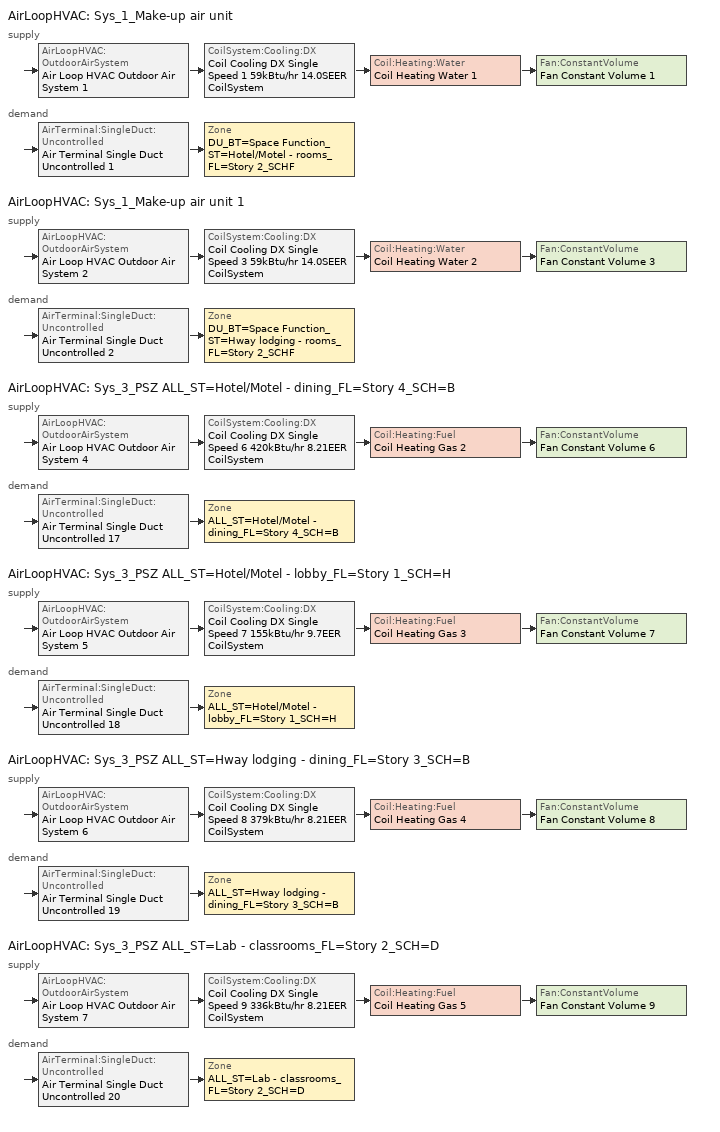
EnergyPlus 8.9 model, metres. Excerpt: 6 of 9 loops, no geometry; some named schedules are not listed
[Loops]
AirLoopHVAC 'Sys_1_Make-up air unit'
 supply: AirLoopHVAC:OutdoorAirSystem 'Air Loop HVAC Outdoor Air System 1' > CoilSystem:Cooling:DX 'Coil Cooling DX Single Speed 1 59kBtu/hr 14.0SEER CoilSystem' > Coil:Heating:Water 'Coil Heating Water 1' > Fan:ConstantVolume 'Fan Constant Volume 1'
 demand: AirTerminal:SingleDuct:Uncontrolled 'Air Terminal Single Duct Uncontrolled 1' > Zone 'DU_BT=Space Function_ST=Hotel/Motel - rooms_FL=Story 2_SCHF'
AirLoopHVAC 'Sys_1_Make-up air unit 1'
 supply: AirLoopHVAC:OutdoorAirSystem 'Air Loop HVAC Outdoor Air System 2' > CoilSystem:Cooling:DX 'Coil Cooling DX Single Speed 3 59kBtu/hr 14.0SEER CoilSystem' > Coil:Heating:Water 'Coil Heating Water 2' > Fan:ConstantVolume 'Fan Constant Volume 3'
 demand: AirTerminal:SingleDuct:Uncontrolled 'Air Terminal Single Duct Uncontrolled 2' > Zone 'DU_BT=Space Function_ST=Hway lodging - rooms_FL=Story 2_SCHF'
AirLoopHVAC 'Sys_3_PSZ ALL_ST=Hotel/Motel - dining_FL=Story 4_SCH=B'
 supply: AirLoopHVAC:OutdoorAirSystem 'Air Loop HVAC Outdoor Air System 4' > CoilSystem:Cooling:DX 'Coil Cooling DX Single Speed 6 420kBtu/hr 8.21EER CoilSystem' > Coil:Heating:Fuel 'Coil Heating Gas 2' > Fan:ConstantVolume 'Fan Constant Volume 6'
 demand: AirTerminal:SingleDuct:Uncontrolled 'Air Terminal Single Duct Uncontrolled 17' > Zone 'ALL_ST=Hotel/Motel - dining_FL=Story 4_SCH=B'
AirLoopHVAC 'Sys_3_PSZ ALL_ST=Hotel/Motel - lobby_FL=Story 1_SCH=H'
 supply: AirLoopHVAC:OutdoorAirSystem 'Air Loop HVAC Outdoor Air System 5' > CoilSystem:Cooling:DX 'Coil Cooling DX Single Speed 7 155kBtu/hr 9.7EER CoilSystem' > Coil:Heating:Fuel 'Coil Heating Gas 3' > Fan:ConstantVolume 'Fan Constant Volume 7'
 demand: AirTerminal:SingleDuct:Uncontrolled 'Air Terminal Single Duct Uncontrolled 18' > Zone 'ALL_ST=Hotel/Motel - lobby_FL=Story 1_SCH=H'
AirLoopHVAC 'Sys_3_PSZ ALL_ST=Hway lodging - dining_FL=Story 3_SCH=B'
 supply: AirLoopHVAC:OutdoorAirSystem 'Air Loop HVAC Outdoor Air System 6' > CoilSystem:Cooling:DX 'Coil Cooling DX Single Speed 8 379kBtu/hr 8.21EER CoilSystem' > Coil:Heating:Fuel 'Coil Heating Gas 4' > Fan:ConstantVolume 'Fan Constant Volume 8'
 demand: AirTerminal:SingleDuct:Uncontrolled 'Air Terminal Single Duct Uncontrolled 19' > Zone 'ALL_ST=Hway lodging - dining_FL=Story 3_SCH=B'
AirLoopHVAC 'Sys_3_PSZ ALL_ST=Lab - classrooms_FL=Story 2_SCH=D'
 supply: AirLoopHVAC:OutdoorAirSystem 'Air Loop HVAC Outdoor Air System 7' > CoilSystem:Cooling:DX 'Coil Cooling DX Single Speed 9 336kBtu/hr 8.21EER CoilSystem' > Coil:Heating:Fuel 'Coil Heating Gas 5' > Fan:ConstantVolume 'Fan Constant Volume 9'
 demand: AirTerminal:SingleDuct:Uncontrolled 'Air Terminal Single Duct Uncontrolled 20' > Zone 'ALL_ST=Lab - classrooms_FL=Story 2_SCH=D'
[ZoneControl:Thermostat] Control Object Type 1=ThermostatSetpoint:DualSetpoint
Name | Zone or ZoneList | Control Type Schedule | Control Name 1
ALL_ST=Hotel/Motel - dining_FL=Story 4_SCH=B Thermostat | ALL_ST=Hotel/Motel - dining_FL=Story 4_SCH=B | ALL_ST=Hotel/Motel - dining_FL=Story 4_SCH=B Thermostat Schedule | Space Function Hotel/Motel - dining Thermostat 3
ALL_ST=Hotel/Motel - lobby_FL=Story 1_SCH=H Thermostat | ALL_ST=Hotel/Motel - lobby_FL=Story 1_SCH=H | ALL_ST=Hotel/Motel - lobby_FL=Story 1_SCH=H Thermostat Schedule | Space Function Hotel/Motel - lobby Thermostat 3
ALL_ST=Hway lodging - dining_FL=Story 3_SCH=B Thermostat | ALL_ST=Hway lodging - dining_FL=Story 3_SCH=B | ALL_ST=Hway lodging - dining_FL=Story 3_SCH=B Thermostat Schedule | Space Function Hway lodging - dining Thermostat 3
ALL_ST=Lab - classrooms_FL=Story 2_SCH=D Thermostat | ALL_ST=Lab - classrooms_FL=Story 2_SCH=D | ALL_ST=Lab - classrooms_FL=Story 2_SCH=D Thermostat Schedule | Space Function Lab - classrooms Thermostat 3
DU_BT=Space Function_ST=Hotel/Motel - rooms_FL=Story 2_SCHF Thermostat | DU_BT=Space Function_ST=Hotel/Motel - rooms_FL=Story 2_SCHF | DU_BT=Space Function_ST=Hotel/Motel - rooms_FL=Story 2_SCHF Thermostat Schedule | Space Function Hotel/Motel - rooms Thermostat 3
DU_BT=Space Function_ST=Hway lodging - rooms_FL=Story 2_SCHF Thermostat | DU_BT=Space Function_ST=Hway lodging - rooms_FL=Story 2_SCHF | DU_BT=Space Function_ST=Hway lodging - rooms_FL=Story 2_SCHF Thermostat Schedule | Space Function Hway lodging - rooms Thermostat 3
[ThermostatSetpoint:DualSetpoint]
Name | Heating Setpoint Temperature Schedule | Cooling Setpoint Temperature Schedule
Space Function Hotel/Motel - dining Thermostat 3; Space Function Hway lodging - dining Thermostat 3 | NECB-B-Thermostat Setpoint-Heating | NECB-B-Thermostat Setpoint-Cooling
Space Function Hotel/Motel - lobby Thermostat 3 | NECB-H-Thermostat Setpoint-Heating | NECB-H-Thermostat Setpoint-Cooling
Space Function Lab - classrooms Thermostat 3 | NECB-D-Thermostat Setpoint-Heating | NECB-D-Thermostat Setpoint-Cooling
Space Function Hotel/Motel - rooms Thermostat 3; Space Function Hway lodging - rooms Thermostat 3 | NECB-F-Thermostat Setpoint-Heating | NECB-F-Thermostat Setpoint-Cooling
[AirTerminal:SingleDuct:Uncontrolled] Availability Schedule=Always On Discrete; Maximum Air Flow Rate {m3/s}=AutoSize
Air Terminal Single Duct Uncontrolled 17; Air Terminal Single Duct Uncontrolled 18; Air Terminal Single Duct Uncontrolled 19; Air Terminal Single Duct Uncontrolled 20; Air Terminal Single Duct Uncontrolled 1; Air Terminal Single Duct Uncontrolled 2
[Zone equipment]
ALL_ST=Hotel/Motel - dining_FL=Story 4_SCH=B: Air Terminal Single Duct Uncontrolled 17, Zone HVAC Baseboard Convective Water 17
ALL_ST=Hotel/Motel - lobby_FL=Story 1_SCH=H: Air Terminal Single Duct Uncontrolled 18, Zone HVAC Baseboard Convective Water 18
ALL_ST=Hway lodging - dining_FL=Story 3_SCH=B: Air Terminal Single Duct Uncontrolled 19, Zone HVAC Baseboard Convective Water 19
ALL_ST=Lab - classrooms_FL=Story 2_SCH=D: Air Terminal Single Duct Uncontrolled 20, Zone HVAC Baseboard Convective Water 20
DU_BT=Space Function_ST=Hotel/Motel - rooms_FL=Story 2_SCHF: DU_BT=Space Function_ST=Hotel/Motel - rooms_FL=Story 2_SCHF PTAC, Zone HVAC Baseboard Convective Water 1, Air Terminal Single Duct Uncontrolled 1
DU_BT=Space Function_ST=Hway lodging - rooms_FL=Story 2_SCHF: DU_BT=Space Function_ST=Hway lodging - rooms_FL=Story 2_SCHF PTAC, Zone HVAC Baseboard Convective Water 2, Air Terminal Single Duct Uncontrolled 2
[Sizing:Zone] Zone Cooling Design Supply Air Temperature Input Method=SupplyAirTemperature; Zone Cooling Design Supply Air Temperature {C}=13; Zone Cooling Design Supply Air Temperature Difference {deltaC}=11.11; Zone Heating Design Supply Air Temperature Input Method=SupplyAirTemperature; Zone Heating Design Supply Air Temperature {C}=43; Zone Heating Design Supply Air Temperature Difference {deltaC}=11.11; Zone Cooling Design Supply Air Humidity Ratio {kgWater/kgDryAir}=0.0085; Zone Heating Design Supply Air Humidity Ratio {kgWater/kgDryAir}=0.008; Zone Heating Sizing Factor=1.3; Zone Cooling Sizing Factor=1.1; Cooling Design Air Flow Method=DesignDay; Cooling Design Air Flow Rate {m3/s}=0; Cooling Minimum Air Flow per Zone Floor Area {m3/s-m2}=0.000762; Cooling Minimum Air Flow {m3/s}=0; Cooling Minimum Air Flow Fraction=0; Heating Design Air Flow Method=DesignDay; Heating Design Air Flow Rate {m3/s}=0; Heating Maximum Air Flow per Zone Floor Area {m3/s-m2}=0.002032; Heating Maximum Air Flow {m3/s}=0.141576; Heating Maximum Air Flow Fraction=0.3; Account for Dedicated Outdoor Air System=No
Name | Design Specification Outdoor Air Object | Design Specification Zone Air Distribution Object
ALL_ST=Hotel/Motel - dining_FL=Story 4_SCH=B | Space Function Hotel/Motel - dining Ventilation | ALL_ST=Hotel/Motel - dining_FL=Story 4_SCH=B Design Spec Zone Air Dist
ALL_ST=Hotel/Motel - lobby_FL=Story 1_SCH=H | Space Function Hotel/Motel - lobby Ventilation | ALL_ST=Hotel/Motel - lobby_FL=Story 1_SCH=H Design Spec Zone Air Dist
ALL_ST=Hway lodging - dining_FL=Story 3_SCH=B | Space Function Hway lodging - dining Ventilation | ALL_ST=Hway lodging - dining_FL=Story 3_SCH=B Design Spec Zone Air Dist
ALL_ST=Lab - classrooms_FL=Story 2_SCH=D | Space Function Lab - classrooms Ventilation | ALL_ST=Lab - classrooms_FL=Story 2_SCH=D Design Spec Zone Air Dist
DU_BT=Space Function_ST=Hotel/Motel - rooms_FL=Story 2_SCHF | Space Function Hotel/Motel - rooms Ventilation | DU_BT=Space Function_ST=Hotel/Motel - rooms_FL=Story 2_SCHF Design Spec Zone Air Dist
DU_BT=Space Function_ST=Hway lodging - rooms_FL=Story 2_SCHF | Space Function Hway lodging - rooms Ventilation | DU_BT=Space Function_ST=Hway lodging - rooms_FL=Story 2_SCHF Design Spec Zone Air Dist
[DesignSpecification:ZoneAirDistribution] Zone Air Distribution Effectiveness in Cooling Mode=1; Zone Air Distribution Effectiveness in Heating Mode=1
ALL_ST=Hotel/Motel - dining_FL=Story 4_SCH=B Design Spec Zone Air Dist; ALL_ST=Hotel/Motel - lobby_FL=Story 1_SCH=H Design Spec Zone Air Dist; ALL_ST=Hway lodging - dining_FL=Story 3_SCH=B Design Spec Zone Air Dist; ALL_ST=Lab - classrooms_FL=Story 2_SCH=D Design Spec Zone Air Dist; DU_BT=Space Function_ST=Hotel/Motel - rooms_FL=Story 2_SCHF Design Spec Zone Air Dist; DU_BT=Space Function_ST=Hway lodging - rooms_FL=Story 2_SCHF Design Spec Zone Air Dist
[Controller:MechanicalVentilation] Demand Controlled Ventilation=No; System Outdoor Air Method=ZoneSum
Name | Availability Schedule | Zone Name 1 | Design Specification Outdoor Air Object Name 1 | Design Specification Zone Air Distribution Object Name 1
Controller Mechanical Ventilation 4 | Sys_3_PSZ ALL_ST=Hotel/Motel - dining_FL=Story 4_SCH=B Occ Sch | ALL_ST=Hotel/Motel - dining_FL=Story 4_SCH=B | Space Function Hotel/Motel - dining Ventilation | ALL_ST=Hotel/Motel - dining_FL=Story 4_SCH=B Design Spec Zone Air Dist
Controller Mechanical Ventilation 5 | Sys_3_PSZ ALL_ST=Hotel/Motel - lobby_FL=Story 1_SCH=H Occ Sch | ALL_ST=Hotel/Motel - lobby_FL=Story 1_SCH=H | Space Function Hotel/Motel - lobby Ventilation | ALL_ST=Hotel/Motel - lobby_FL=Story 1_SCH=H Design Spec Zone Air Dist
Controller Mechanical Ventilation 6 | Sys_3_PSZ ALL_ST=Hway lodging - dining_FL=Story 3_SCH=B Occ Sch | ALL_ST=Hway lodging - dining_FL=Story 3_SCH=B | Space Function Hway lodging - dining Ventilation | ALL_ST=Hway lodging - dining_FL=Story 3_SCH=B Design Spec Zone Air Dist
Controller Mechanical Ventilation 7 | Sys_3_PSZ ALL_ST=Lab - classrooms_FL=Story 2_SCH=D Occ Sch | ALL_ST=Lab - classrooms_FL=Story 2_SCH=D | Space Function Lab - classrooms Ventilation | ALL_ST=Lab - classrooms_FL=Story 2_SCH=D Design Spec Zone Air Dist
Controller Mechanical Ventilation 1 | Sys_1_Make-up air unit Occ Sch | DU_BT=Space Function_ST=Hotel/Motel - rooms_FL=Story 2_SCHF | Space Function Hotel/Motel - rooms Ventilation | DU_BT=Space Function_ST=Hotel/Motel - rooms_FL=Story 2_SCHF Design Spec Zone Air Dist
Controller Mechanical Ventilation 2 | Sys_1_Make-up air unit 1 Occ Sch | DU_BT=Space Function_ST=Hway lodging - rooms_FL=Story 2_SCHF | Space Function Hway lodging - rooms Ventilation | DU_BT=Space Function_ST=Hway lodging - rooms_FL=Story 2_SCHF Design Spec Zone Air Dist
[DesignSpecification:OutdoorAir] Outdoor Air Method=Sum; Outdoor Air Flow per Person {m3/s-person}=0; Outdoor Air Flow per Zone {m3/s}=0; Outdoor Air Flow Air Changes per Hour {1/hr}=0
Name | Outdoor Air Flow per Zone Floor Area {m3/s-m2}
Space Function Hotel/Motel - dining Ventilation; Space Function Hway lodging - dining Ventilation | 0.0035814
Space Function Hotel/Motel - lobby Ventilation | 0.0014478
Space Function Lab - classrooms Ventilation | 0.0021844
Space Function Hotel/Motel - rooms Ventilation; Space Function Hway lodging - rooms Ventilation | 0.0005588
[ZoneHVAC:PackagedTerminalAirConditioner] Availability Schedule=Always On Discrete; Cooling Supply Air Flow Rate {m3/s}=Autosize; Heating Supply Air Flow Rate {m3/s}=Autosize; No Load Supply Air Flow Rate {m3/s}=Autosize; Cooling Outdoor Air Flow Rate {m3/s}=Autosize; Heating Outdoor Air Flow Rate {m3/s}=Autosize; No Load Outdoor Air Flow Rate {m3/s}=Autosize; Fan Placement=DrawThrough
Name | Supply Air Fan | Heating Coil | Cooling Coil
DU_BT=Space Function_ST=Hotel/Motel - rooms_FL=Story 2_SCHF PTAC | Fan Constant Volume 2 | Coil Heating Electric 1 | Coil Cooling DX Single Speed 2 156kBtu/hr 9.3EER
DU_BT=Space Function_ST=Hway lodging - rooms_FL=Story 2_SCHF PTAC | Fan Constant Volume 4 | Coil Heating Electric 2 | Coil Cooling DX Single Speed 4 112kBtu/hr 9.3EER
[Fan:ConstantVolume] Fan Total Efficiency=0.39975; Pressure Rise {Pa}=640; Maximum Flow Rate {m3/s}=AutoSize; Motor Efficiency=0.615; Motor In Airstream Fraction=1
Name | Availability Schedule
Fan Constant Volume 2; Fan Constant Volume 4 | Always On Discrete
Fan Constant Volume 1 | Sys_1_Make-up air unit Occ Sch
Fan Constant Volume 3 | Sys_1_Make-up air unit 1 Occ Sch
Fan Constant Volume 6 | Sys_3_PSZ ALL_ST=Hotel/Motel - dining_FL=Story 4_SCH=B Occ Sch
Fan Constant Volume 7 | Sys_3_PSZ ALL_ST=Hotel/Motel - lobby_FL=Story 1_SCH=H Occ Sch
Fan Constant Volume 8 | Sys_3_PSZ ALL_ST=Hway lodging - dining_FL=Story 3_SCH=B Occ Sch
Fan Constant Volume 9 | Sys_3_PSZ ALL_ST=Lab - classrooms_FL=Story 2_SCH=D Occ Sch
[Coil:Heating:Electric] Availability Schedule=ON_OFF_ALWAYS_OFF; Efficiency=1; Nominal Capacity {W}=Autosize
Coil Heating Electric 1; Coil Heating Electric 2
[Coil:Cooling:DX:SingleSpeed] Availability Schedule=Always On Discrete; Gross Rated Total Cooling Capacity {W}=Autosize; Gross Rated Sensible Heat Ratio=Autosize; Rated Air Flow Rate {m3/s}=Autosize; Rated Evaporator Fan Power Per Volume Flow Rate {W/(m3/s)}=773.3; Total Cooling Capacity Function of Temperature Curve=DXCOOL-NECB2011-REF-CAPFT; Total Cooling Capacity Function of Flow Fraction Curve=DXCOOL-NECB2011-REF-CAPFFLOW; Energy Input Ratio Function of Temperature Curve=DXCOOL-NECB2011-REF-COOLEIRFT; Energy Input Ratio Function of Flow Fraction Curve=DXCOOL-NECB2011-REF-COOLEIRFFLOW; Part Load Fraction Correlation Curve=DXCOOL-NECB2011-REF-COOLPLFFPLR; Condenser Type=AirCooled; Evaporative Condenser Effectiveness=0; Evaporative Condenser Air Flow Rate {m3/s}=Autosize; Evaporative Condenser Pump Rated Power Consumption {W}=Autosize; Crankcase Heater Capacity {W}=0; Maximum Outdoor Dry-Bulb Temperature for Crankcase Heater Operation {C}=0; Basin Heater Capacity {W/K}=0; Basin Heater Setpoint Temperature {C}=10
Name | Gross Rated Cooling COP {W/W}
Coil Cooling DX Single Speed 2 156kBtu/hr 9.3EER | 3.25883
Coil Cooling DX Single Speed 4 112kBtu/hr 9.3EER | 3.227
Coil Cooling DX Single Speed 1 59kBtu/hr 14.0SEER; Coil Cooling DX Single Speed 3 59kBtu/hr 14.0SEER | 3.8248
Coil Cooling DX Single Speed 6 420kBtu/hr 8.21EER | 3.04513
Coil Cooling DX Single Speed 7 155kBtu/hr 9.7EER | 3.39627
Coil Cooling DX Single Speed 8 379kBtu/hr 8.21EER | 3.01912
Coil Cooling DX Single Speed 9 336kBtu/hr 8.21EER | 2.99153
[AirLoopHVAC] Design Supply Air Flow Rate {m3/s}=AutoSize
Sys_1_Make-up air unit; Sys_1_Make-up air unit 1; Sys_3_PSZ ALL_ST=Hotel/Motel - dining_FL=Story 4_SCH=B; Sys_3_PSZ ALL_ST=Hotel/Motel - lobby_FL=Story 1_SCH=H; Sys_3_PSZ ALL_ST=Hway lodging - dining_FL=Story 3_SCH=B; Sys_3_PSZ ALL_ST=Lab - classrooms_FL=Story 2_SCH=D
[Sizing:System] Design Outdoor Air Flow Rate {m3/s}=Autosize; Central Heating Maximum System Air Flow Ratio=1; Preheat Design Temperature {C}=7; Preheat Design Humidity Ratio {kgWater/kgDryAir}=0.008; Precool Design Temperature {C}=13; Precool Design Humidity Ratio {kgWater/kgDryAir}=0.008; Central Cooling Design Supply Air Temperature {C}=13; Central Heating Design Supply Air Temperature {C}=43; Type of Zone Sum to Use=NonCoincident; Central Cooling Design Supply Air Humidity Ratio {kgWater/kgDryAir}=0.0085; Central Heating Design Supply Air Humidity Ratio {kgWater/kgDryAir}=0.008; Cooling Supply Air Flow Rate Method=DesignDay; Cooling Supply Air Flow Rate {m3/s}=0; Cooling Supply Air Flow Rate Per Floor Area {m3/s-m2}=0.00996765; Cooling Fraction of Autosized Cooling Supply Air Flow Rate=1; Cooling Supply Air Flow Rate Per Unit Cooling Capacity {m3/s-W}=3.94755e-05; Heating Supply Air Flow Rate Method=DesignDay; Heating Supply Air Flow Rate {m3/s}=0; Heating Supply Air Flow Rate Per Floor Area {m3/s-m2}=0.00996765; Heating Fraction of Autosized Heating Supply Air Flow Rate=1; Heating Fraction of Autosized Cooling Supply Air Flow Rate=1; Heating Supply Air Flow Rate Per Unit Heating Capacity {m3/s-W}=3.15882e-05; System Outdoor Air Method=ZoneSum; Zone Maximum Outdoor Air Fraction=1; Cooling Design Capacity Method=CoolingDesignCapacity; Cooling Design Capacity {W}=Autosize; Cooling Design Capacity Per Floor Area {W/m2}=234.7; Fraction of Autosized Cooling Design Capacity=1; Heating Design Capacity Method=HeatingDesignCapacity; Heating Design Capacity {W}=Autosize; Heating Design Capacity Per Floor Area {W/m2}=157; Fraction of Autosized Heating Design Capacity=1; Central Cooling Capacity Control Method=OnOff
Name | Type of Load to Size On | 100% Outdoor Air in Cooling | 100% Outdoor Air in Heating
Sys_1_Make-up air unit; Sys_1_Make-up air unit 1 | VentilationRequirement | Yes | Yes
Sys_3_PSZ ALL_ST=Hotel/Motel - dining_FL=Story 4_SCH=B; Sys_3_PSZ ALL_ST=Hotel/Motel - lobby_FL=Story 1_SCH=H; Sys_3_PSZ ALL_ST=Hway lodging - dining_FL=Story 3_SCH=B; Sys_3_PSZ ALL_ST=Lab - classrooms_FL=Story 2_SCH=D | Sensible | No | No
[Controller:WaterCoil] Control Variable=Temperature; Action=Normal; Actuator Variable=Flow; Controller Convergence Tolerance {deltaC}=0.0001; Maximum Actuated Flow {m3/s}=Autosize; Minimum Actuated Flow {m3/s}=0
Controller Water Coil 1; Controller Water Coil 2
[Controller:OutdoorAir] Minimum Outdoor Air Flow Rate {m3/s}=Autosize; Maximum Outdoor Air Flow Rate {m3/s}=Autosize; Economizer Control Action Type=ModulateFlow; Lockout Type=NoLockout; Minimum Limit Type=FixedMinimum; High Humidity Control=No; Control High Indoor Humidity Based on Outdoor Humidity Ratio=Yes
Name | Economizer Control Type | Economizer Maximum Limit Dry-Bulb Temperature {C} | Economizer Maximum Limit Enthalpy {J/kg} | Economizer Minimum Limit Dry-Bulb Temperature {C} | Minimum Outdoor Air Schedule | Mechanical Ventilation Controller | Heat Recovery Bypass Control Type
Controller Outdoor Air 1 | NoEconomizer | 28 | 64000 | -100 | Sys_1_Make-up air unit Occ Sch | Controller Mechanical Ventilation 1 | BypassWhenWithinEconomizerLimits
Controller Outdoor Air 2 | NoEconomizer | 28 | 64000 | -100 | Sys_1_Make-up air unit 1 Occ Sch | Controller Mechanical Ventilation 2 | BypassWhenWithinEconomizerLimits
Controller Outdoor Air 4 | DifferentialEnthalpy |  |  |  | Sys_3_PSZ ALL_ST=Hotel/Motel - dining_FL=Story 4_SCH=B Occ Sch | Controller Mechanical Ventilation 4 | BypassWhenOAFlowGreaterThanMinimum
Controller Outdoor Air 5 | DifferentialEnthalpy |  |  |  | Sys_3_PSZ ALL_ST=Hotel/Motel - lobby_FL=Story 1_SCH=H Occ Sch | Controller Mechanical Ventilation 5 | BypassWhenOAFlowGreaterThanMinimum
Controller Outdoor Air 6 | DifferentialEnthalpy |  |  |  | Sys_3_PSZ ALL_ST=Hway lodging - dining_FL=Story 3_SCH=B Occ Sch | Controller Mechanical Ventilation 6 | BypassWhenOAFlowGreaterThanMinimum
Controller Outdoor Air 7 | DifferentialEnthalpy |  |  |  | Sys_3_PSZ ALL_ST=Lab - classrooms_FL=Story 2_SCH=D Occ Sch | Controller Mechanical Ventilation 7 | BypassWhenOAFlowGreaterThanMinimum
[SetpointManager:MixedAir] Control Variable=Temperature
Node 36 OS Default SPM; Node 35 OS Default SPM; Node 33 OS Default SPM; Node 61 OS Default SPM; Node 60 OS Default SPM; Node 59 OS Default SPM; Node 141 OS Default SPM; Node 140 OS Default SPM; Node 139 OS Default SPM; Node 154 OS Default SPM; Node 153 OS Default SPM; Node 152 OS Default SPM; Node 167 OS Default SPM; Node 166 OS Default SPM; Node 165 OS Default SPM; Node 180 OS Default SPM; Node 179 OS Default SPM; Node 178 OS Default SPM
[CoilSystem:Cooling:DX] Availability Schedule=Always On Discrete
Name | Cooling Coil
Coil Cooling DX Single Speed 1 59kBtu/hr 14.0SEER CoilSystem | Coil Cooling DX Single Speed 1 59kBtu/hr 14.0SEER
Coil Cooling DX Single Speed 3 59kBtu/hr 14.0SEER CoilSystem | Coil Cooling DX Single Speed 3 59kBtu/hr 14.0SEER
Coil Cooling DX Single Speed 6 420kBtu/hr 8.21EER CoilSystem | Coil Cooling DX Single Speed 6 420kBtu/hr 8.21EER
Coil Cooling DX Single Speed 7 155kBtu/hr 9.7EER CoilSystem | Coil Cooling DX Single Speed 7 155kBtu/hr 9.7EER
Coil Cooling DX Single Speed 8 379kBtu/hr 8.21EER CoilSystem | Coil Cooling DX Single Speed 8 379kBtu/hr 8.21EER
Coil Cooling DX Single Speed 9 336kBtu/hr 8.21EER CoilSystem | Coil Cooling DX Single Speed 9 336kBtu/hr 8.21EER
[Coil:Heating:Water] Availability Schedule=Always On Discrete; U-Factor Times Area Value {W/K}=Autosize; Maximum Water Flow Rate {m3/s}=Autosize; Performance Input Method=UFactorTimesAreaAndDesignWaterFlowRate; Rated Capacity {W}=Autosize; Rated Inlet Water Temperature {C}=82.2; Rated Inlet Air Temperature {C}=16.6; Rated Outlet Water Temperature {C}=71.1; Rated Outlet Air Temperature {C}=32.2; Rated Ratio for Air and Water Convection=0.5
Coil Heating Water 1; Coil Heating Water 2
[SetpointManager:Scheduled] Control Variable=Temperature
Name | Schedule
Setpoint Manager Scheduled 1 | Makeup-Air Unit Supply Air Temp
Setpoint Manager Scheduled 2 | Makeup-Air Unit Supply Air Temp 1
[HeatExchanger:AirToAir:SensibleAndLatent] Availability Schedule=Always On Discrete; Nominal Supply Air Flow Rate {m3/s}=Autosize; Sensible Effectiveness at 100% Heating Air Flow=0.5; Latent Effectiveness at 100% Heating Air Flow=0.5; Sensible Effectiveness at 75% Heating Air Flow=0.5; Latent Effectiveness at 75% Heating Air Flow=0.5; Sensible Effectiveness at 100% Cooling Air Flow=0.5; Latent Effectiveness at 100% Cooling Air Flow=0.5; Sensible Effectiveness at 75% Cooling Air Flow=0.5; Latent Effectiveness at 75% Cooling Air Flow=0.5; Supply Air Outlet Temperature Control=Yes; Heat Exchanger Type=Rotary; Frost Control Type=ExhaustOnly; Threshold Temperature {C}=-23.3; Initial Defrost Time Fraction=0.167; Rate of Defrost Time Fraction Increase {1/K}=1.44; Economizer Lockout=Yes
Name | Nominal Electric Power {W}
Sys_3_PSZ ALL_ST=Hotel/Motel - dining_FL=Story 4_SCH=B ERV; Sys_3_PSZ ALL_ST=Hway lodging - dining_FL=Story 3_SCH=B ERV | 4868.1
Sys_3_PSZ ALL_ST=Hotel/Motel - lobby_FL=Story 1_SCH=H ERV | 1997.74
Sys_3_PSZ ALL_ST=Lab - classrooms_FL=Story 2_SCH=D ERV | 3968.27
[SetpointManager:OutdoorAirPretreat] Control Variable=Temperature; Minimum Setpoint Temperature {C}=-99; Maximum Setpoint Temperature {C}=99; Minimum Setpoint Humidity Ratio {kgWater/kgDryAir}=1e-05; Maximum Setpoint Humidity Ratio {kgWater/kgDryAir}=1
Setpoint Manager Outdoor Air Pretreat 1; Setpoint Manager Outdoor Air Pretreat 2; Setpoint Manager Outdoor Air Pretreat 3; Setpoint Manager Outdoor Air Pretreat 4
[Coil:Heating:Fuel] Availability Schedule=Always On Discrete; Fuel Type=NaturalGas; Burner Efficiency=0.81; Nominal Capacity {W}=AutoSize; Parasitic Electric Load {W}=0; Part Load Fraction Correlation Curve=FURNACE-EFFPLR-NECB2011; Parasitic Fuel Load {W}=0
Coil Heating Gas 2; Coil Heating Gas 3; Coil Heating Gas 4; Coil Heating Gas 5
[SetpointManager:SingleZone:Reheat] Control Variable=Temperature; Minimum Supply Air Temperature {C}=13; Maximum Supply Air Temperature {C}=43
Name | Control Zone
Setpoint Manager Single Zone Reheat 2 | ALL_ST=Hotel/Motel - dining_FL=Story 4_SCH=B
Setpoint Manager Single Zone Reheat 3 | ALL_ST=Hotel/Motel - lobby_FL=Story 1_SCH=H
Setpoint Manager Single Zone Reheat 4 | ALL_ST=Hway lodging - dining_FL=Story 3_SCH=B
Setpoint Manager Single Zone Reheat 5 | ALL_ST=Lab - classrooms_FL=Story 2_SCH=D
[Schedule:Compact]
ALL_ST=Hotel/Motel - dining_FL=Story 4_SCH=B Thermostat Schedule; ALL_ST=Hotel/Motel - lobby_FL=Story 1_SCH=H Thermostat Schedule; ALL_ST=Hway lodging - dining_FL=Story 3_SCH=B Thermostat Schedule; ALL_ST=Lab - classrooms_FL=Story 2_SCH=D Thermostat Schedule; DU_BT=Space Function_ST=Hotel/Motel - rooms_FL=Story 2_SCHF Thermostat Schedule; DU_BT=Space Function_ST=Hway lodging - rooms_FL=Story 2_SCHF Thermostat Schedule: Through: 12/31, For: AllDays, Until: 24:00, 4
[Schedule:Day:Interval]
NECB-B-Thermostat Setpoint-Heating Sun|Hol Day: No, 01:00, 18, 02:00, 22, 09:00, 18, 10:00, 20, 23:00, 22, 24:00, 18
NECB-B-Thermostat Setpoint-Heating Default|Wkdy Day; NECB-B-Thermostat Setpoint-Heating Sat Day; NECB-B-Thermostat Setpoint-Heating Default: No, 02:00, 22, 08:00, 18, 09:00, 20, 24:00, 22
NECB-B-Thermostat Setpoint-Cooling Sun|Hol Day: No, 09:00, 35, 23:00, 24, 24:00, 35
NECB-B-Thermostat Setpoint-Cooling Default|Wkdy Day; NECB-B-Thermostat Setpoint-Cooling Sat Day; NECB-B-Thermostat Setpoint-Cooling Default: No, 01:00, 24, 08:00, 35, 24:00, 24
Sys_3_PSZ ALL_ST=Hotel/Motel - dining_FL=Story 4_SCH=B Occ Sch Sunday; Sys_3_PSZ ALL_ST=Hway lodging - dining_FL=Story 3_SCH=B Occ Sch Sunday: No, 01:00, 0, 02:00, 1, 11:00, 0, 23:00, 1, 24:00, 0
Sys_3_PSZ ALL_ST=Hotel/Motel - dining_FL=Story 4_SCH=B Occ Sch Monday; Sys_3_PSZ ALL_ST=Hotel/Motel - dining_FL=Story 4_SCH=B Occ Sch Tuesday; Sys_3_PSZ ALL_ST=Hotel/Motel - dining_FL=Story 4_SCH=B Occ Sch Wednesday; Sys_3_PSZ ALL_ST=Hotel/Motel - dining_FL=Story 4_SCH=B Occ Sch Thursday; Sys_3_PSZ ALL_ST=Hotel/Motel - dining_FL=Story 4_SCH=B Occ Sch Friday; Sys_3_PSZ ALL_ST=Hway lodging - dining_FL=Story 3_SCH=B Occ Sch Monday; Sys_3_PSZ ALL_ST=Hway lodging - dining_FL=Story 3_SCH=B Occ Sch Tuesday; Sys_3_PSZ ALL_ST=Hway lodging - dining_FL=Story 3_SCH=B Occ Sch Wednesday; Sys_3_PSZ ALL_ST=Hway lodging - dining_FL=Story 3_SCH=B Occ Sch Thursday; Sys_3_PSZ ALL_ST=Hway lodging - dining_FL=Story 3_SCH=B Occ Sch Friday: No, 01:00, 1, 10:00, 0, 24:00, 1
Sys_3_PSZ ALL_ST=Hotel/Motel - dining_FL=Story 4_SCH=B Occ Sch Saturday; Sys_3_PSZ ALL_ST=Hway lodging - dining_FL=Story 3_SCH=B Occ Sch Saturday: No, 02:00, 1, 10:00, 0, 24:00, 1
Sys_3_PSZ ALL_ST=Hotel/Motel - dining_FL=Story 4_SCH=B Occ Sch Default; Sys_3_PSZ ALL_ST=Hotel/Motel - dining_FL=Story 4_SCH=B Occ Sch Summer Design Day; Sys_3_PSZ ALL_ST=Hotel/Motel - dining_FL=Story 4_SCH=B Occ Sch Winter Design Day; Sys_3_PSZ ALL_ST=Hotel/Motel - lobby_FL=Story 1_SCH=H Occ Sch Sunday; Sys_3_PSZ ALL_ST=Hotel/Motel - lobby_FL=Story 1_SCH=H Occ Sch Monday; Sys_3_PSZ ALL_ST=Hotel/Motel - lobby_FL=Story 1_SCH=H Occ Sch Tuesday; Sys_3_PSZ ALL_ST=Hotel/Motel - lobby_FL=Story 1_SCH=H Occ Sch Wednesday; Sys_3_PSZ ALL_ST=Hotel/Motel - lobby_FL=Story 1_SCH=H Occ Sch Thursday; Sys_3_PSZ ALL_ST=Hotel/Motel - lobby_FL=Story 1_SCH=H Occ Sch Friday; Sys_3_PSZ ALL_ST=Hotel/Motel - lobby_FL=Story 1_SCH=H Occ Sch Saturday; Sys_3_PSZ ALL_ST=Hotel/Motel - lobby_FL=Story 1_SCH=H Occ Sch Default; Sys_3_PSZ ALL_ST=Hotel/Motel - lobby_FL=Story 1_SCH=H Occ Sch Summer Design Day; Sys_3_PSZ ALL_ST=Hotel/Motel - lobby_FL=Story 1_SCH=H Occ Sch Winter Design Day; Sys_3_PSZ ALL_ST=Hway lodging - dining_FL=Story 3_SCH=B Occ Sch Default; Sys_3_PSZ ALL_ST=Hway lodging - dining_FL=Story 3_SCH=B Occ Sch Summer Design Day; Sys_3_PSZ ALL_ST=Hway lodging - dining_FL=Story 3_SCH=B Occ Sch Winter Design Day; Sys_3_PSZ ALL_ST=Lab - classrooms_FL=Story 2_SCH=D Occ Sch Default; Sys_3_PSZ ALL_ST=Lab - classrooms_FL=Story 2_SCH=D Occ Sch Summer Design Day; Sys_3_PSZ ALL_ST=Lab - classrooms_FL=Story 2_SCH=D Occ Sch Winter Design Day; Sys_1_Make-up air unit Occ Sch Sunday; Sys_1_Make-up air unit Occ Sch Monday; Sys_1_Make-up air unit Occ Sch Tuesday; Sys_1_Make-up air unit Occ Sch Wednesday; Sys_1_Make-up air unit Occ Sch Thursday; Sys_1_Make-up air unit Occ Sch Friday; Sys_1_Make-up air unit Occ Sch Saturday; Sys_1_Make-up air unit Occ Sch Default; Sys_1_Make-up air unit Occ Sch Summer Design Day; Sys_1_Make-up air unit Occ Sch Winter Design Day; Sys_1_Make-up air unit 1 Occ Sch Sunday; Sys_1_Make-up air unit 1 Occ Sch Monday; Sys_1_Make-up air unit 1 Occ Sch Tuesday; Sys_1_Make-up air unit 1 Occ Sch Wednesday; Sys_1_Make-up air unit 1 Occ Sch Thursday; Sys_1_Make-up air unit 1 Occ Sch Friday; Sys_1_Make-up air unit 1 Occ Sch Saturday; Sys_1_Make-up air unit 1 Occ Sch Default; Sys_1_Make-up air unit 1 Occ Sch Summer Design Day; Sys_1_Make-up air unit 1 Occ Sch Winter Design Day: No, 24:00, 1
NECB-H-Thermostat Setpoint-Heating Sun|Hol Day; NECB-H-Thermostat Setpoint-Heating Default|Wkdy Day; NECB-H-Thermostat Setpoint-Heating Sat Day; NECB-H-Thermostat Setpoint-Heating Default; NECB-F-Thermostat Setpoint-Heating Sun|Hol Day; NECB-F-Thermostat Setpoint-Heating Default|Wkdy Day; NECB-F-Thermostat Setpoint-Heating Sat Day; NECB-F-Thermostat Setpoint-Heating Default: No, 01:00, 22, 07:00, 18, 08:00, 20, 24:00, 22
NECB-H-Thermostat Setpoint-Cooling Sun|Hol Day; NECB-H-Thermostat Setpoint-Cooling Default|Wkdy Day; NECB-H-Thermostat Setpoint-Cooling Sat Day; NECB-H-Thermostat Setpoint-Cooling Default; NECB-F-Thermostat Setpoint-Cooling Sun|Hol Day; NECB-F-Thermostat Setpoint-Cooling Default|Wkdy Day; NECB-F-Thermostat Setpoint-Cooling Sat Day; NECB-F-Thermostat Setpoint-Cooling Default: No, 24:00, 24
NECB-D-Thermostat Setpoint-Heating Sun|Hol Day; NECB-D-Thermostat Setpoint-Heating Sat Day: No, 24:00, 18
NECB-D-Thermostat Setpoint-Heating Default|Wkdy Day; NECB-D-Thermostat Setpoint-Heating Default: No, 07:00, 18, 08:00, 20, 23:00, 22, 24:00, 18
NECB-D-Thermostat Setpoint-Cooling Sun|Hol Day; NECB-D-Thermostat Setpoint-Cooling Sat Day: No, 24:00, 35
NECB-D-Thermostat Setpoint-Cooling Default|Wkdy Day; NECB-D-Thermostat Setpoint-Cooling Default: No, 07:00, 35, 23:00, 24, 24:00, 35
Sys_3_PSZ ALL_ST=Lab - classrooms_FL=Story 2_SCH=D Occ Sch Sunday; Sys_3_PSZ ALL_ST=Lab - classrooms_FL=Story 2_SCH=D Occ Sch Saturday: No, 24:00, 0
Sys_3_PSZ ALL_ST=Lab - classrooms_FL=Story 2_SCH=D Occ Sch Monday; Sys_3_PSZ ALL_ST=Lab - classrooms_FL=Story 2_SCH=D Occ Sch Tuesday; Sys_3_PSZ ALL_ST=Lab - classrooms_FL=Story 2_SCH=D Occ Sch Wednesday; Sys_3_PSZ ALL_ST=Lab - classrooms_FL=Story 2_SCH=D Occ Sch Thursday; Sys_3_PSZ ALL_ST=Lab - classrooms_FL=Story 2_SCH=D Occ Sch Friday: No, 09:00, 0, 18:00, 1, 19:00, 0, 22:00, 1, 24:00, 0
sunON_OFF_ALWAYS_OFF 1; wkdON_OFF_ALWAYS_OFF 1; satON_OFF_ALWAYS_OFF 1; Schedule Day 3: No, 01:00, 0, 02:00, 0, 03:00, 0, 04:00, 0, 05:00, 0, 06:00, 0, 07:00, 0, 08:00, 0, 09:00, 0, 10:00, 0, 11:00, 0, 12:00, 0, 13:00, 0, 14:00, 0, 15:00, 0, 16:00, 0, 17:00, 0, 18:00, 0, 19:00, 0, 20:00, 0, 21:00, 0, 22:00, 0, 23:00, 0, 24:00, 0
Makeup Air Unit Supply Air Temp Default; Makeup Air Unit Supply Air Temp Default 1: No, 24:00, 20
[Schedule:Week:Daily]
NECB-B-Thermostat Setpoint-Heating Week Rule - Jan1-Dec31: NECB-B-Thermostat Setpoint-Heating Sun|Hol Day, NECB-B-Thermostat Setpoint-Heating Default|Wkdy Day, NECB-B-Thermostat Setpoint-Heating Default|Wkdy Day, NECB-B-Thermostat Setpoint-Heating Default|Wkdy Day, NECB-B-Thermostat Setpoint-Heating Default|Wkdy Day, NECB-B-Thermostat Setpoint-Heating Default|Wkdy Day, NECB-B-Thermostat Setpoint-Heating Sat Day, NECB-B-Thermostat Setpoint-Heating Default, NECB-B-Thermostat Setpoint-Heating Default, NECB-B-Thermostat Setpoint-Heating Default, NECB-B-Thermostat Setpoint-Heating Default, NECB-B-Thermostat Setpoint-Heating Default
NECB-B-Thermostat Setpoint-Cooling Week Rule - Jan1-Dec31: NECB-B-Thermostat Setpoint-Cooling Sun|Hol Day, NECB-B-Thermostat Setpoint-Cooling Default|Wkdy Day, NECB-B-Thermostat Setpoint-Cooling Default|Wkdy Day, NECB-B-Thermostat Setpoint-Cooling Default|Wkdy Day, NECB-B-Thermostat Setpoint-Cooling Default|Wkdy Day, NECB-B-Thermostat Setpoint-Cooling Default|Wkdy Day, NECB-B-Thermostat Setpoint-Cooling Sat Day, NECB-B-Thermostat Setpoint-Cooling Default, NECB-B-Thermostat Setpoint-Cooling Default, NECB-B-Thermostat Setpoint-Cooling Default, NECB-B-Thermostat Setpoint-Cooling Default, NECB-B-Thermostat Setpoint-Cooling Default
Sys_3_PSZ ALL_ST=Hotel/Motel - dining_FL=Story 4_SCH=B Occ Sch Week Rule - Jan1-Dec31: Sys_3_PSZ ALL_ST=Hotel/Motel - dining_FL=Story 4_SCH=B Occ Sch Sunday, Sys_3_PSZ ALL_ST=Hotel/Motel - dining_FL=Story 4_SCH=B Occ Sch Monday, Sys_3_PSZ ALL_ST=Hotel/Motel - dining_FL=Story 4_SCH=B Occ Sch Tuesday, Sys_3_PSZ ALL_ST=Hotel/Motel - dining_FL=Story 4_SCH=B Occ Sch Wednesday, Sys_3_PSZ ALL_ST=Hotel/Motel - dining_FL=Story 4_SCH=B Occ Sch Thursday, Sys_3_PSZ ALL_ST=Hotel/Motel - dining_FL=Story 4_SCH=B Occ Sch Friday, Sys_3_PSZ ALL_ST=Hotel/Motel - dining_FL=Story 4_SCH=B Occ Sch Saturday, Sys_3_PSZ ALL_ST=Hotel/Motel - dining_FL=Story 4_SCH=B Occ Sch Default, Sys_3_PSZ ALL_ST=Hotel/Motel - dining_FL=Story 4_SCH=B Occ Sch Summer Design Day, Sys_3_PSZ ALL_ST=Hotel/Motel - dining_FL=Story 4_SCH=B Occ Sch Winter Design Day, Sys_3_PSZ ALL_ST=Hotel/Motel - dining_FL=Story 4_SCH=B Occ Sch Default, Sys_3_PSZ ALL_ST=Hotel/Motel - dining_FL=Story 4_SCH=B Occ Sch Default
NECB-H-Thermostat Setpoint-Heating Week Rule - Jan1-Dec31: NECB-H-Thermostat Setpoint-Heating Sun|Hol Day, NECB-H-Thermostat Setpoint-Heating Default|Wkdy Day, NECB-H-Thermostat Setpoint-Heating Default|Wkdy Day, NECB-H-Thermostat Setpoint-Heating Default|Wkdy Day, NECB-H-Thermostat Setpoint-Heating Default|Wkdy Day, NECB-H-Thermostat Setpoint-Heating Default|Wkdy Day, NECB-H-Thermostat Setpoint-Heating Sat Day, NECB-H-Thermostat Setpoint-Heating Default, NECB-H-Thermostat Setpoint-Heating Default, NECB-H-Thermostat Setpoint-Heating Default, NECB-H-Thermostat Setpoint-Heating Default, NECB-H-Thermostat Setpoint-Heating Default
NECB-H-Thermostat Setpoint-Cooling Week Rule - Jan1-Dec31: NECB-H-Thermostat Setpoint-Cooling Sun|Hol Day, NECB-H-Thermostat Setpoint-Cooling Default|Wkdy Day, NECB-H-Thermostat Setpoint-Cooling Default|Wkdy Day, NECB-H-Thermostat Setpoint-Cooling Default|Wkdy Day, NECB-H-Thermostat Setpoint-Cooling Default|Wkdy Day, NECB-H-Thermostat Setpoint-Cooling Default|Wkdy Day, NECB-H-Thermostat Setpoint-Cooling Sat Day, NECB-H-Thermostat Setpoint-Cooling Default, NECB-H-Thermostat Setpoint-Cooling Default, NECB-H-Thermostat Setpoint-Cooling Default, NECB-H-Thermostat Setpoint-Cooling Default, NECB-H-Thermostat Setpoint-Cooling Default
Sys_3_PSZ ALL_ST=Hotel/Motel - lobby_FL=Story 1_SCH=H Occ Sch Week Rule - Jan1-Dec31: Sys_3_PSZ ALL_ST=Hotel/Motel - lobby_FL=Story 1_SCH=H Occ Sch Sunday, Sys_3_PSZ ALL_ST=Hotel/Motel - lobby_FL=Story 1_SCH=H Occ Sch Monday, Sys_3_PSZ ALL_ST=Hotel/Motel - lobby_FL=Story 1_SCH=H Occ Sch Tuesday, Sys_3_PSZ ALL_ST=Hotel/Motel - lobby_FL=Story 1_SCH=H Occ Sch Wednesday, Sys_3_PSZ ALL_ST=Hotel/Motel - lobby_FL=Story 1_SCH=H Occ Sch Thursday, Sys_3_PSZ ALL_ST=Hotel/Motel - lobby_FL=Story 1_SCH=H Occ Sch Friday, Sys_3_PSZ ALL_ST=Hotel/Motel - lobby_FL=Story 1_SCH=H Occ Sch Saturday, Sys_3_PSZ ALL_ST=Hotel/Motel - lobby_FL=Story 1_SCH=H Occ Sch Default, Sys_3_PSZ ALL_ST=Hotel/Motel - lobby_FL=Story 1_SCH=H Occ Sch Summer Design Day, Sys_3_PSZ ALL_ST=Hotel/Motel - lobby_FL=Story 1_SCH=H Occ Sch Winter Design Day, Sys_3_PSZ ALL_ST=Hotel/Motel - lobby_FL=Story 1_SCH=H Occ Sch Default, Sys_3_PSZ ALL_ST=Hotel/Motel - lobby_FL=Story 1_SCH=H Occ Sch Default
Sys_3_PSZ ALL_ST=Hway lodging - dining_FL=Story 3_SCH=B Occ Sch Week Rule - Jan1-Dec31: Sys_3_PSZ ALL_ST=Hway lodging - dining_FL=Story 3_SCH=B Occ Sch Sunday, Sys_3_PSZ ALL_ST=Hway lodging - dining_FL=Story 3_SCH=B Occ Sch Monday, Sys_3_PSZ ALL_ST=Hway lodging - dining_FL=Story 3_SCH=B Occ Sch Tuesday, Sys_3_PSZ ALL_ST=Hway lodging - dining_FL=Story 3_SCH=B Occ Sch Wednesday, Sys_3_PSZ ALL_ST=Hway lodging - dining_FL=Story 3_SCH=B Occ Sch Thursday, Sys_3_PSZ ALL_ST=Hway lodging - dining_FL=Story 3_SCH=B Occ Sch Friday, Sys_3_PSZ ALL_ST=Hway lodging - dining_FL=Story 3_SCH=B Occ Sch Saturday, Sys_3_PSZ ALL_ST=Hway lodging - dining_FL=Story 3_SCH=B Occ Sch Default, Sys_3_PSZ ALL_ST=Hway lodging - dining_FL=Story 3_SCH=B Occ Sch Summer Design Day, Sys_3_PSZ ALL_ST=Hway lodging - dining_FL=Story 3_SCH=B Occ Sch Winter Design Day, Sys_3_PSZ ALL_ST=Hway lodging - dining_FL=Story 3_SCH=B Occ Sch Default, Sys_3_PSZ ALL_ST=Hway lodging - dining_FL=Story 3_SCH=B Occ Sch Default
NECB-D-Thermostat Setpoint-Heating Week Rule - Jan1-Dec31: NECB-D-Thermostat Setpoint-Heating Sun|Hol Day, NECB-D-Thermostat Setpoint-Heating Default|Wkdy Day, NECB-D-Thermostat Setpoint-Heating Default|Wkdy Day, NECB-D-Thermostat Setpoint-Heating Default|Wkdy Day, NECB-D-Thermostat Setpoint-Heating Default|Wkdy Day, NECB-D-Thermostat Setpoint-Heating Default|Wkdy Day, NECB-D-Thermostat Setpoint-Heating Sat Day, NECB-D-Thermostat Setpoint-Heating Default, NECB-D-Thermostat Setpoint-Heating Default, NECB-D-Thermostat Setpoint-Heating Default, NECB-D-Thermostat Setpoint-Heating Default, NECB-D-Thermostat Setpoint-Heating Default
NECB-D-Thermostat Setpoint-Cooling Week Rule - Jan1-Dec31: NECB-D-Thermostat Setpoint-Cooling Sun|Hol Day, NECB-D-Thermostat Setpoint-Cooling Default|Wkdy Day, NECB-D-Thermostat Setpoint-Cooling Default|Wkdy Day, NECB-D-Thermostat Setpoint-Cooling Default|Wkdy Day, NECB-D-Thermostat Setpoint-Cooling Default|Wkdy Day, NECB-D-Thermostat Setpoint-Cooling Default|Wkdy Day, NECB-D-Thermostat Setpoint-Cooling Sat Day, NECB-D-Thermostat Setpoint-Cooling Default, NECB-D-Thermostat Setpoint-Cooling Default, NECB-D-Thermostat Setpoint-Cooling Default, NECB-D-Thermostat Setpoint-Cooling Default, NECB-D-Thermostat Setpoint-Cooling Default
Sys_3_PSZ ALL_ST=Lab - classrooms_FL=Story 2_SCH=D Occ Sch Week Rule - Jan1-Dec31: Sys_3_PSZ ALL_ST=Lab - classrooms_FL=Story 2_SCH=D Occ Sch Sunday, Sys_3_PSZ ALL_ST=Lab - classrooms_FL=Story 2_SCH=D Occ Sch Monday, Sys_3_PSZ ALL_ST=Lab - classrooms_FL=Story 2_SCH=D Occ Sch Tuesday, Sys_3_PSZ ALL_ST=Lab - classrooms_FL=Story 2_SCH=D Occ Sch Wednesday, Sys_3_PSZ ALL_ST=Lab - classrooms_FL=Story 2_SCH=D Occ Sch Thursday, Sys_3_PSZ ALL_ST=Lab - classrooms_FL=Story 2_SCH=D Occ Sch Friday, Sys_3_PSZ ALL_ST=Lab - classrooms_FL=Story 2_SCH=D Occ Sch Saturday, Sys_3_PSZ ALL_ST=Lab - classrooms_FL=Story 2_SCH=D Occ Sch Default, Sys_3_PSZ ALL_ST=Lab - classrooms_FL=Story 2_SCH=D Occ Sch Summer Design Day, Sys_3_PSZ ALL_ST=Lab - classrooms_FL=Story 2_SCH=D Occ Sch Winter Design Day, Sys_3_PSZ ALL_ST=Lab - classrooms_FL=Story 2_SCH=D Occ Sch Default, Sys_3_PSZ ALL_ST=Lab - classrooms_FL=Story 2_SCH=D Occ Sch Default
NECB-F-Thermostat Setpoint-Heating Week Rule - Jan1-Dec31: NECB-F-Thermostat Setpoint-Heating Sun|Hol Day, NECB-F-Thermostat Setpoint-Heating Default|Wkdy Day, NECB-F-Thermostat Setpoint-Heating Default|Wkdy Day, NECB-F-Thermostat Setpoint-Heating Default|Wkdy Day, NECB-F-Thermostat Setpoint-Heating Default|Wkdy Day, NECB-F-Thermostat Setpoint-Heating Default|Wkdy Day, NECB-F-Thermostat Setpoint-Heating Sat Day, NECB-F-Thermostat Setpoint-Heating Default, NECB-F-Thermostat Setpoint-Heating Default, NECB-F-Thermostat Setpoint-Heating Default, NECB-F-Thermostat Setpoint-Heating Default, NECB-F-Thermostat Setpoint-Heating Default
NECB-F-Thermostat Setpoint-Cooling Week Rule - Jan1-Dec31: NECB-F-Thermostat Setpoint-Cooling Sun|Hol Day, NECB-F-Thermostat Setpoint-Cooling Default|Wkdy Day, NECB-F-Thermostat Setpoint-Cooling Default|Wkdy Day, NECB-F-Thermostat Setpoint-Cooling Default|Wkdy Day, NECB-F-Thermostat Setpoint-Cooling Default|Wkdy Day, NECB-F-Thermostat Setpoint-Cooling Default|Wkdy Day, NECB-F-Thermostat Setpoint-Cooling Sat Day, NECB-F-Thermostat Setpoint-Cooling Default, NECB-F-Thermostat Setpoint-Cooling Default, NECB-F-Thermostat Setpoint-Cooling Default, NECB-F-Thermostat Setpoint-Cooling Default, NECB-F-Thermostat Setpoint-Cooling Default
ON_OFF_ALWAYS_OFF Week Rule - Jan1-Dec31: sunON_OFF_ALWAYS_OFF 1, wkdON_OFF_ALWAYS_OFF 1, wkdON_OFF_ALWAYS_OFF 1, wkdON_OFF_ALWAYS_OFF 1, wkdON_OFF_ALWAYS_OFF 1, wkdON_OFF_ALWAYS_OFF 1, satON_OFF_ALWAYS_OFF 1, Schedule Day 3, Schedule Day 3, Schedule Day 3, Schedule Day 3, Schedule Day 3
Sys_1_Make-up air unit Occ Sch Week Rule - Jan1-Dec31: Sys_1_Make-up air unit Occ Sch Sunday, Sys_1_Make-up air unit Occ Sch Monday, Sys_1_Make-up air unit Occ Sch Tuesday, Sys_1_Make-up air unit Occ Sch Wednesday, Sys_1_Make-up air unit Occ Sch Thursday, Sys_1_Make-up air unit Occ Sch Friday, Sys_1_Make-up air unit Occ Sch Saturday, Sys_1_Make-up air unit Occ Sch Default, Sys_1_Make-up air unit Occ Sch Summer Design Day, Sys_1_Make-up air unit Occ Sch Winter Design Day, Sys_1_Make-up air unit Occ Sch Default, Sys_1_Make-up air unit Occ Sch Default
Sys_1_Make-up air unit 1 Occ Sch Week Rule - Jan1-Dec31: Sys_1_Make-up air unit 1 Occ Sch Sunday, Sys_1_Make-up air unit 1 Occ Sch Monday, Sys_1_Make-up air unit 1 Occ Sch Tuesday, Sys_1_Make-up air unit 1 Occ Sch Wednesday, Sys_1_Make-up air unit 1 Occ Sch Thursday, Sys_1_Make-up air unit 1 Occ Sch Friday, Sys_1_Make-up air unit 1 Occ Sch Saturday, Sys_1_Make-up air unit 1 Occ Sch Default, Sys_1_Make-up air unit 1 Occ Sch Summer Design Day, Sys_1_Make-up air unit 1 Occ Sch Winter Design Day, Sys_1_Make-up air unit 1 Occ Sch Default, Sys_1_Make-up air unit 1 Occ Sch Default
Makeup-Air Unit Supply Air Temp Week Rule - Jan1-Dec31: Makeup Air Unit Supply Air Temp Default, Makeup Air Unit Supply Air Temp Default, Makeup Air Unit Supply Air Temp Default, Makeup Air Unit Supply Air Temp Default, Makeup Air Unit Supply Air Temp Default, Makeup Air Unit Supply Air Temp Default, Makeup Air Unit Supply Air Temp Default, Makeup Air Unit Supply Air Temp Default, Makeup Air Unit Supply Air Temp Default, Makeup Air Unit Supply Air Temp Default, Makeup Air Unit Supply Air Temp Default, Makeup Air Unit Supply Air Temp Default
Makeup-Air Unit Supply Air Temp 1 Week Rule - Jan1-Dec31: Makeup Air Unit Supply Air Temp Default 1, Makeup Air Unit Supply Air Temp Default 1, Makeup Air Unit Supply Air Temp Default 1, Makeup Air Unit Supply Air Temp Default 1, Makeup Air Unit Supply Air Temp Default 1, Makeup Air Unit Supply Air Temp Default 1, Makeup Air Unit Supply Air Temp Default 1, Makeup Air Unit Supply Air Temp Default 1, Makeup Air Unit Supply Air Temp Default 1, Makeup Air Unit Supply Air Temp Default 1, Makeup Air Unit Supply Air Temp Default 1, Makeup Air Unit Supply Air Temp Default 1
[Schedule:Year]
NECB-B-Thermostat Setpoint-Heating: NECB-B-Thermostat Setpoint-Heating Week Rule - Jan1-Dec31, 1, 1, 12, 31
NECB-B-Thermostat Setpoint-Cooling: NECB-B-Thermostat Setpoint-Cooling Week Rule - Jan1-Dec31, 1, 1, 12, 31
Sys_3_PSZ ALL_ST=Hotel/Motel - dining_FL=Story 4_SCH=B Occ Sch: Sys_3_PSZ ALL_ST=Hotel/Motel - dining_FL=Story 4_SCH=B Occ Sch Week Rule - Jan1-Dec31, 1, 1, 12, 31
NECB-H-Thermostat Setpoint-Heating: NECB-H-Thermostat Setpoint-Heating Week Rule - Jan1-Dec31, 1, 1, 12, 31
NECB-H-Thermostat Setpoint-Cooling: NECB-H-Thermostat Setpoint-Cooling Week Rule - Jan1-Dec31, 1, 1, 12, 31
Sys_3_PSZ ALL_ST=Hotel/Motel - lobby_FL=Story 1_SCH=H Occ Sch: Sys_3_PSZ ALL_ST=Hotel/Motel - lobby_FL=Story 1_SCH=H Occ Sch Week Rule - Jan1-Dec31, 1, 1, 12, 31
Sys_3_PSZ ALL_ST=Hway lodging - dining_FL=Story 3_SCH=B Occ Sch: Sys_3_PSZ ALL_ST=Hway lodging - dining_FL=Story 3_SCH=B Occ Sch Week Rule - Jan1-Dec31, 1, 1, 12, 31
NECB-D-Thermostat Setpoint-Heating: NECB-D-Thermostat Setpoint-Heating Week Rule - Jan1-Dec31, 1, 1, 12, 31
NECB-D-Thermostat Setpoint-Cooling: NECB-D-Thermostat Setpoint-Cooling Week Rule - Jan1-Dec31, 1, 1, 12, 31
Sys_3_PSZ ALL_ST=Lab - classrooms_FL=Story 2_SCH=D Occ Sch: Sys_3_PSZ ALL_ST=Lab - classrooms_FL=Story 2_SCH=D Occ Sch Week Rule - Jan1-Dec31, 1, 1, 12, 31
NECB-F-Thermostat Setpoint-Heating: NECB-F-Thermostat Setpoint-Heating Week Rule - Jan1-Dec31, 1, 1, 12, 31
NECB-F-Thermostat Setpoint-Cooling: NECB-F-Thermostat Setpoint-Cooling Week Rule - Jan1-Dec31, 1, 1, 12, 31
ON_OFF_ALWAYS_OFF: ON_OFF_ALWAYS_OFF Week Rule - Jan1-Dec31, 1, 1, 12, 31
Sys_1_Make-up air unit Occ Sch: Sys_1_Make-up air unit Occ Sch Week Rule - Jan1-Dec31, 1, 1, 12, 31
Sys_1_Make-up air unit 1 Occ Sch: Sys_1_Make-up air unit 1 Occ Sch Week Rule - Jan1-Dec31, 1, 1, 12, 31
Makeup-Air Unit Supply Air Temp: Makeup-Air Unit Supply Air Temp Week Rule - Jan1-Dec31, 1, 1, 12, 31
Makeup-Air Unit Supply Air Temp 1: Makeup-Air Unit Supply Air Temp 1 Week Rule - Jan1-Dec31, 1, 1, 12, 31
[Schedule:Constant]
Always On Discrete: Hourly Value=1
[Curve:Biquadratic] Minimum Value of x {BasedOnField A2}=13; Maximum Value of x {BasedOnField A2}=24; Minimum Value of y {BasedOnField A3}=24; Maximum Value of y {BasedOnField A3}=46
Name | Coefficient1 Constant | Coefficient2 x | Coefficient3 x**2 | Coefficient4 y | Coefficient5 y**2 | Coefficient6 x*y
DXCOOL-NECB2011-REF-CAPFT | 0.867905 | 0.0142459 | 0.00055436 | -0.0075575 | 3.3e-05 | -0.0001918
DXCOOL-NECB2011-REF-COOLEIRFT | 0.116936 | 0.0284933 | -0.0004112 | 0.0214108 | 0.00016103 | -0.0006791
[Curve:Quadratic] Coefficient1 Constant=1; Coefficient2 x=0; Coefficient3 x**2=0; Minimum Value of x {BasedOnField A2}=0; Maximum Value of x {BasedOnField A2}=1
DXCOOL-NECB2011-REF-CAPFFLOW; DXCOOL-NECB2011-REF-COOLEIRFFLOW
[Curve:Cubic] Maximum Value of x {BasedOnField A2}=1
Name | Coefficient1 Constant | Coefficient2 x | Coefficient3 x**2 | Coefficient4 x**3 | Minimum Value of x {BasedOnField A2}
DXCOOL-NECB2011-REF-COOLPLFFPLR | 0.0277 | 4.9151 | -8.184 | 4.2702 | 0.7
FURNACE-EFFPLR-NECB2011 | 0.7277 | 1.0667 | -1.5174 | 0.7282 | 0
